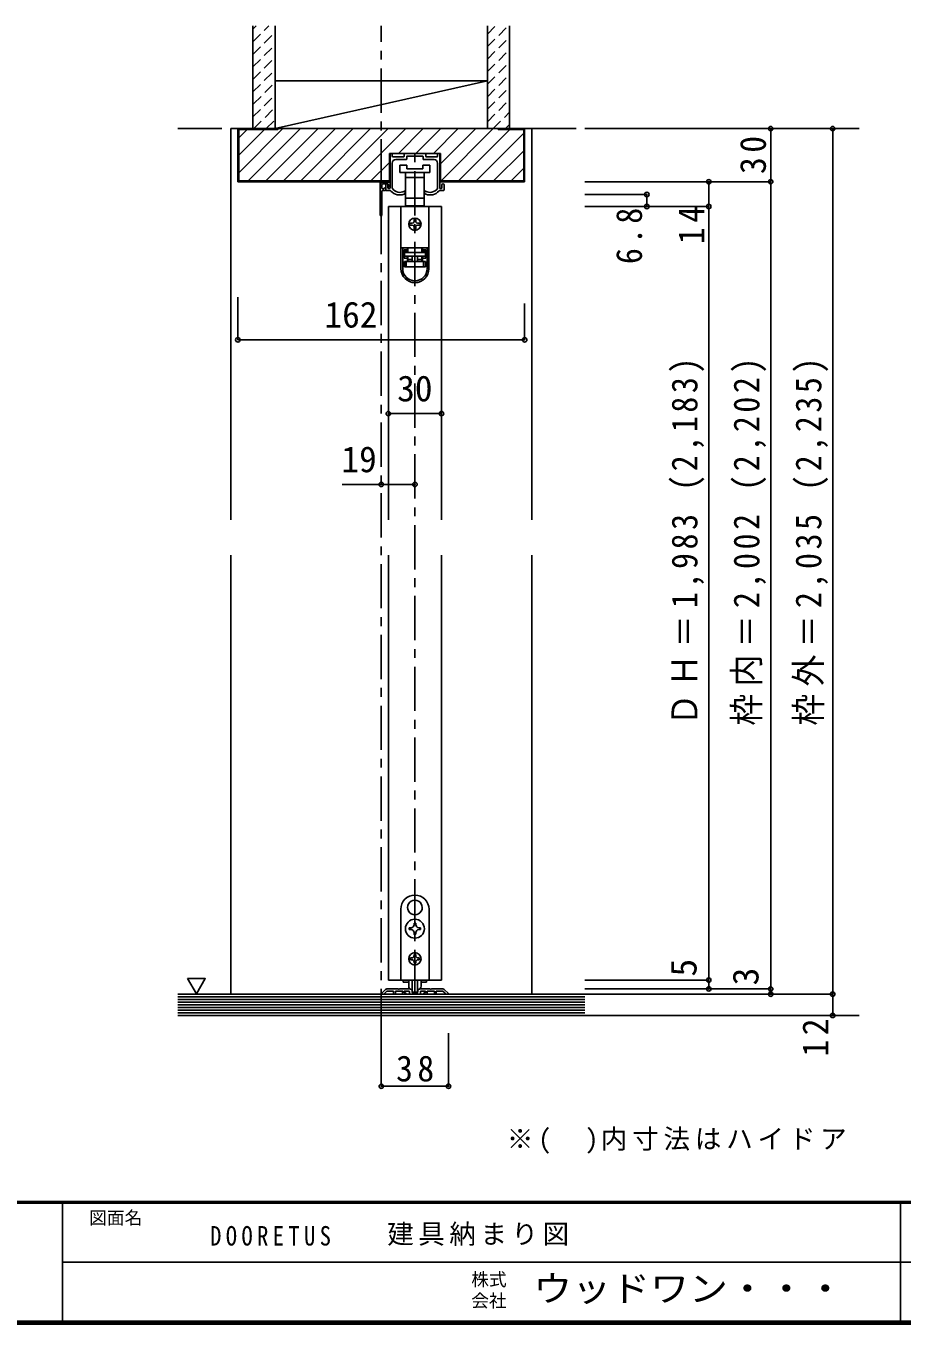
# Model space of a CAD drawing. Units: millimetres at full size, sheet at 1:5; details may follow other scales. Extents: x -973 to 977, y -718 to 696.
# Drawn here: x -19 to 476, y -701 to 32 of the extents above; entities that cross this region are included whole.
import ezdxf
from ezdxf.enums import TextEntityAlignment as Align

# ---------------------------------------------------------------- set-up
doc = ezdxf.new("R2010")
doc.units = ezdxf.units.MM
doc.header["$LTSCALE"] = 5
doc.header["$PDMODE"] = 32
doc.header["$PDSIZE"] = 2.5
doc.linetypes.add('CHAIN1', pattern=[8, 5, -1, 1, -1])
doc.linetypes.add('DASHED1', pattern=[1.8, 1.2, -0.6])
for name, color, linetype in [('0-1_通り芯', 4, 'CHAIN1'), ('0-2_柱', 3, 'Continuous'), ('0-3_仕上げ', 2, 'Continuous'), ('0-4_枠', 3, 'Continuous'), ('0-6_扉', 6, 'Continuous'), ('0-7_金物', 7, 'Continuous'), ('0-A_文字', 7, 'Continuous'), ('0-B_寸法', 7, 'Continuous'), ('0-C_ハッチ', 4, 'DASHED1'), ('F-0_補助線', 7, 'Continuous'), ('F-1_枠', 6, 'Continuous'), ('F-A_文字', 7, 'Continuous')]:
    doc.layers.add(name, color=color, linetype=linetype)
doc.styles.add('ＭＳ ゴシック', font='')
doc.styles.get('ＭＳ ゴシック').set_extended_font_data('MS Gothic')

msp = doc.modelspace()

# ---------------------------------------------------------------- linework, layer by layer
at = {"layer": '0-1_通り芯'}
for p, q in [((181.653, -536.5), (181.653, 32.5)), ((66.653, -25.5), (455.653, -25.5)), ((200.653, -514.5), (200.653, -39.5)), ((66.653, -526.5), (455.653, -526.5))]:
    msp.add_line(p, q, dxfattribs=at)
at = {"layer": '0-1_通り芯', "linetype": 'Continuous'}
msp.add_line((159.653, -226.5), (200.653, -226.5), dxfattribs=at)
at = {"layer": '0-1_通り芯', "color": 7}
for p in [(181.653, -226.5), (200.653, -226.5)]:
    msp.add_point(p, dxfattribs=at)
at = {"layer": '0-2_柱', "color": 7}
msp.add_line((121.653, -25.5), (241.653, 1.5), dxfattribs=at)
at = {"layer": '0-2_柱'}
for p, q in [((121.653, 1.5), (241.653, 1.5)), ((121.653, -25.5), (241.653, -25.5))]:
    msp.add_line(p, q, dxfattribs=at)
at = {"layer": '0-3_仕上げ'}
for p, q in [((109.153, -25.5), (109.153, 32.5)), ((121.653, -25.5), (121.653, 32.5)), ((241.653, -25.5), (241.653, 32.5)), ((254.153, -25.5), (254.153, 32.5)), ((296.653, -514.5), (66.653, -514.5)), ((296.653, -526.5), (66.653, -526.5))]:
    msp.add_line(p, q, dxfattribs=at)
at = {"layer": '0-3_仕上げ', "color": 7}
for p, q in [((296.653, -516), (66.653, -516)), ((296.653, -517.5), (66.653, -517.5)), ((296.653, -519), (66.653, -519)), ((296.653, -520.5), (66.653, -520.5)), ((296.653, -522), (66.653, -522)), ((296.653, -523.5), (66.653, -523.5)), ((296.653, -525), (66.653, -525))]:
    msp.add_line(p, q, dxfattribs=at)
at = {"layer": '0-4_枠', "color": 4}
for p, q in [((96.653, -25.5), (100.653, -25.5)), ((96.653, -25.5), (96.653, -246.5)), ((266.653, -25.5), (262.653, -25.5)), ((266.653, -246.5), (266.653, -25.5)), ((96.653, -266.5), (96.653, -514.5)), ((266.653, -514.5), (266.653, -266.5))]:
    msp.add_line(p, q, dxfattribs=at)
at = {"layer": '0-4_枠'}
for p, q in [((100.653, -55.5), (100.653, -25.5)), ((262.653, -25.5), (100.653, -25.5)), ((101.153, -55), (101.153, -26)), ((247.653, -26), (247.653, -25.5)), ((247.653, -26), (262.153, -26)), ((262.153, -55), (262.153, -26)), ((262.653, -55.5), (262.653, -25.5)), ((186.253, -55.5), (186.253, -39.5)), ((215.053, -39.5), (186.253, -39.5)), ((215.053, -55.5), (215.053, -39.5)), ((186.253, -55.5), (100.653, -55.5)), ((186.253, -55), (101.153, -55)), ((262.153, -55), (215.053, -55)), ((262.653, -55.5), (215.053, -55.5)), ((184.077, -511.793), (181.712, -514.159)), ((183.653, -513.914), (184.867, -512.7)), ((184.784, -511.5), (191.353, -511.5)), ((184.867, -512.7), (188.653, -512.7)), ((188.653, -514.2), (188.653, -512.7)), ((189.653, -514.2), (189.653, -512.7)), ((197.424, -511.5), (191.953, -511.5)), ((197.053, -512.7), (194.653, -512.7)), ((194.653, -512.7), (194.653, -513.7)), ((197.553, -513.2), (197.553, -514.2)), ((197.578, -511.524), (198.706, -511.888)), ((199.053, -512.364), (199.053, -513.4)), ((202.253, -512.364), (202.253, -513.4)), ((203.728, -511.524), (202.599, -511.888)), ((203.753, -513.2), (203.753, -514.2)), ((203.882, -511.5), (209.353, -511.5)), ((204.253, -512.7), (206.653, -512.7)), ((206.653, -512.7), (206.653, -513.7)), ((207.653, -514.2), (207.653, -512.7)), ((207.653, -512.7), (211.653, -512.7)), ((216.522, -511.5), (209.953, -511.5)), ((211.653, -514.2), (211.653, -512.7)), ((212.653, -512.7), (216.439, -512.7)), ((212.653, -514.2), (212.653, -512.7)), ((217.653, -513.914), (216.439, -512.7)), ((217.229, -511.793), (219.594, -514.159)), ((183.453, -514.5), (181.853, -514.5)), ((183.653, -514.3), (183.653, -513.914)), ((188.953, -514.5), (189.353, -514.5)), ((195.253, -514.5), (193.953, -514.5)), ((195.253, -513.7), (194.653, -513.7)), ((203.453, -514.5), (197.853, -514.5)), ((199.353, -513.7), (201.953, -513.7)), ((206.053, -513.7), (206.653, -513.7)), ((206.053, -514.5), (207.353, -514.5)), ((212.353, -514.5), (211.953, -514.5)), ((217.653, -514.3), (217.653, -513.914)), ((217.853, -514.5), (219.453, -514.5))]:
    msp.add_line(p, q, dxfattribs=at)
for points in [[(123.153, -25.5), (123.153, -26), (101.153, -26)], [(193.653, -514.2), (193.653, -512.7), (189.653, -512.7)], [(191.353, -511.5), (191.653, -511.8), (191.953, -511.5)], [(209.953, -511.5), (209.653, -511.8), (209.353, -511.5)]]:
    msp.add_lwpolyline(points, dxfattribs=at)
for centre, radius, start, end in [((184.784, -512.5), 1, 90, 135), ((197.053, -513.2), 0.5, 0, 90), ((197.424, -512), 0.5, 72.1213, 90), ((198.553, -512.364), 0.5, 0, 72.1213), ((202.753, -512.364), 0.5, 107.8787, 180), ((203.882, -512), 0.5, 90, 107.8787), ((204.253, -513.2), 0.5, 90, 180), ((216.522, -512.5), 1, 45, 90), ((181.853, -514.3), 0.2, 135, 270), ((183.453, -514.3), 0.2, 270, 0), ((188.953, -514.2), 0.3, 180, 270), ((189.353, -514.2), 0.3, 270, 0), ((193.953, -514.2), 0.3, 180, 270), ((195.253, -514.1), 0.4, 0, 90), ((195.253, -514.1), 0.4, 270, 0), ((197.853, -514.2), 0.3, 180, 270), ((199.353, -513.4), 0.3, 180, 270), ((201.953, -513.4), 0.3, 270, 0), ((203.453, -514.2), 0.3, 270, 0), ((206.053, -514.1), 0.4, 90, 180), ((206.053, -514.1), 0.4, 180, 270), ((207.353, -514.2), 0.3, 270, 0), ((211.953, -514.2), 0.3, 180, 270), ((212.353, -514.2), 0.3, 270, 0), ((217.853, -514.3), 0.2, 180, 270), ((219.453, -514.3), 0.2, 270, 45)]:
    msp.add_arc(centre, radius, start, end, dxfattribs=at)
at = {"layer": '0-6_扉'}
for p, q in [((215.653, -69.5), (185.653, -69.5)), ((185.653, -69.5), (185.653, -246.5)), ((215.653, -69.5), (215.653, -246.5)), ((185.653, -266.5), (185.653, -506.5)), ((215.653, -266.5), (215.653, -506.5)), ((215.653, -506.5), (185.653, -506.5))]:
    msp.add_line(p, q, dxfattribs=at)
at = {"layer": '0-7_金物'}
for p, q in [((186.653, -58.8), (186.653, -40)), ((187.153, -39.5), (187.353, -39.5)), ((187.853, -41), (187.853, -40)), ((188.353, -41.5), (194.003, -41.5)), ((189.853, -43), (195.703, -43)), ((194.503, -41), (194.503, -40)), ((195.003, -39.5), (206.303, -39.5)), ((196.003, -42.7), (196.003, -41.3)), ((196.303, -41), (200.353, -41)), ((200.953, -41), (205.003, -41)), ((205.303, -42.7), (205.303, -41.3)), ((211.453, -43), (205.603, -43)), ((206.803, -41), (206.803, -40)), ((212.953, -41.5), (207.303, -41.5)), ((213.453, -41), (213.453, -40)), ((214.153, -39.5), (213.953, -39.5)), ((214.653, -58.8), (214.653, -40)), ((187.853, -59.123), (187.853, -45)), ((192.153, -46.2), (192.153, -50.2)), ((196.153, -46.2), (192.153, -46.2)), ((192.153, -50.2), (200.653, -50.2)), ((195.403, -50.2), (195.403, -53.2)), ((196.153, -48.2), (196.153, -46.2)), ((205.153, -48.2), (196.153, -48.2)), ((200.653, -50.2), (209.153, -50.2)), ((205.153, -46.2), (205.153, -48.2)), ((209.153, -46.2), (205.153, -46.2)), ((205.903, -53.2), (205.903, -50.2)), ((209.153, -50.2), (209.153, -46.2)), ((213.453, -59.123), (213.453, -45)), ((181.053, -74.2), (181.053, -56.2)), ((181.553, -55.7), (186.153, -55.7)), ((182.053, -59.2), (182.053, -57.2)), ((182.553, -56.7), (185.153, -56.7)), ((184.153, -60.2), (184.153, -57.3)), ((185.353, -58.8), (185.353, -57.7)), ((185.653, -57.2), (185.653, -58.3)), ((195.403, -53.2), (195.403, -64.8)), ((195.403, -53.2), (200.653, -53.2)), ((200.653, -53.2), (205.903, -53.2)), ((205.903, -64.8), (205.903, -53.2)), ((215.953, -58.8), (215.953, -57.7)), ((217.153, -60), (217.153, -57.3)), ((182.053, -74.2), (182.053, -60.8)), ((182.353, -59.5), (183.153, -59.5)), ((182.353, -60.5), (183.853, -60.5)), ((184.653, -60.5), (186.952, -60.5)), ((186.153, -59.3), (185.853, -59.3)), ((195.153, -61.583), (195.153, -61)), ((195.403, -64.8), (195.403, -69.2)), ((200.653, -64.8), (195.403, -64.8)), ((205.903, -64.8), (200.653, -64.8)), ((205.903, -69.2), (205.903, -64.8)), ((206.153, -61.583), (206.153, -61)), ((216.653, -60.5), (214.354, -60.5)), ((215.153, -59.3), (215.453, -59.3)), ((192.753, -69.5), (192.753, -92.8)), ((208.553, -69.5), (192.753, -69.5)), ((195.403, -69.2), (196.653, -69.2)), ((204.653, -69.5), (204.653, -69.2)), ((204.653, -69.2), (205.903, -69.2)), ((208.553, -69.5), (208.553, -92.8)), ((199.153, -79), (198.153, -79)), ((198.153, -80), (199.153, -80)), ((200.153, -77), (200.153, -78)), ((201.153, -78), (201.153, -77)), ((203.153, -79), (202.153, -79)), ((202.153, -80), (203.153, -80)), ((200.153, -81), (200.153, -82)), ((201.153, -82), (201.153, -81)), ((192.753, -92.8), (192.753, -92.9)), ((208.553, -92.8), (192.753, -92.8)), ((192.753, -92.9), (192.753, -104.6)), ((193.753, -92.9), (192.753, -92.9)), ((193.753, -104.6), (193.753, -92.9)), ((196.453, -92.9), (193.753, -92.9)), ((194.553, -93.9), (196.453, -93.9)), ((194.553, -93.9), (194.553, -98.6)), ((196.453, -94.9), (194.553, -94.9)), ((196.653, -95), (194.753, -95)), ((194.753, -95), (194.753, -95.5)), ((195.753, -92.9), (195.753, -92.8)), ((196.453, -92.9), (196.453, -93.9)), ((196.453, -93.9), (196.453, -94.9)), ((196.653, -95), (196.653, -92.8)), ((204.653, -92.8), (204.653, -95)), ((206.553, -95), (204.653, -95)), ((204.853, -93.9), (204.853, -92.9)), ((207.553, -92.9), (204.853, -92.9)), ((204.853, -93.9), (206.753, -93.9)), ((205.553, -92.8), (205.553, -92.9)), ((206.553, -95.5), (206.553, -95)), ((206.753, -98.6), (206.753, -93.9)), ((208.553, -92.8), (208.553, -92.9)), ((208.553, -104.6), (208.553, -92.9)), ((196.453, -98.6), (194.553, -98.6)), ((194.753, -103.5), (194.753, -100.5)), ((194.753, -100.5), (195.753, -100.5)), ((195.753, -100.5), (195.753, -103.5)), ((195.753, -100.5), (205.553, -100.5)), ((196.453, -98.6), (196.453, -100.5)), ((196.653, -99.5), (196.653, -97.5)), ((196.653, -99.5), (199.153, -99.5)), ((196.653, -100.5), (196.653, -99.5)), ((199.153, -97.5), (199.153, -100.5)), ((202.153, -97.5), (202.153, -100.5)), ((204.653, -97.5), (204.653, -99.5)), ((204.853, -97.6), (206.753, -97.6)), ((204.853, -98.6), (204.853, -97.6)), ((204.853, -100.5), (204.853, -98.6)), ((206.753, -98.6), (204.853, -98.6)), ((205.553, -103.5), (205.553, -100.5)), ((205.553, -100.5), (206.553, -100.5)), ((206.553, -100.5), (206.553, -103.5)), ((195.753, -103.5), (194.753, -103.5)), ((205.553, -103.5), (195.753, -103.5)), ((206.553, -103.5), (205.553, -103.5)), ((200.554, -461.351), (200.653, -461.45)), ((200.752, -461.351), (200.653, -461.45)), ((192.653, -506.5), (192.653, -466.5)), ((197.011, -467.489), (197.146, -467.525)), ((197.109, -467.66), (197.146, -467.525)), ((204.295, -467.489), (204.16, -467.525)), ((204.197, -467.66), (204.16, -467.525)), ((208.653, -466.5), (208.653, -506.5)), ((200.153, -474.35), (200.153, -475.3)), ((201.153, -474.35), (200.153, -474.35)), ((201.153, -475.3), (201.153, -474.35)), ((198.453, -477), (197.503, -477)), ((197.503, -477), (197.503, -478)), ((197.503, -478), (198.453, -478)), ((201.153, -480.65), (201.153, -479.7)), ((203.803, -477), (202.853, -477)), ((202.853, -478), (203.803, -478)), ((203.803, -478), (203.803, -477)), ((198.853, -494), (198.253, -494)), ((198.253, -494), (198.253, -495)), ((198.253, -495), (198.853, -495)), ((200.153, -492.1), (201.153, -492.1)), ((200.153, -492.1), (200.153, -492.7)), ((200.153, -496.3), (200.153, -496.9)), ((201.153, -496.9), (200.153, -496.9)), ((201.153, -492.1), (201.153, -492.7)), ((201.153, -496.3), (201.153, -496.9)), ((202.453, -494), (203.053, -494)), ((208.653, -506.5), (192.653, -506.5)), ((194.053, -506.5), (194.053, -507.7)), ((194.053, -507.7), (197.185, -507.7)), ((197.153, -509.921), (197.153, -506.5)), ((199.153, -506.5), (199.153, -513.121)), ((202.153, -506.5), (202.153, -513.112)), ((204.121, -507.7), (207.253, -507.7)), ((204.153, -509.921), (204.153, -506.5)), ((207.253, -506.5), (207.253, -507.7)), ((201.853, -513.421), (199.453, -513.421))]:
    msp.add_line(p, q, dxfattribs=at)
for points in [[(200.953, -41), (200.653, -40.7), (200.353, -41)], [(204.653, -69.2), (196.653, -69.2), (196.653, -69.5)], [(206.753, -94.9), (204.853, -94.9), (204.853, -93.9)], [(208.553, -92.9), (207.553, -92.9), (207.553, -104.6)], [(194.553, -97.6), (196.453, -97.6), (196.453, -98.6)], [(202.153, -99.5), (204.653, -99.5), (204.653, -100.5)], [(200.153, -479.7), (200.153, -480.65), (201.153, -480.65)], [(203.053, -494), (203.053, -495), (202.453, -495)]]:
    msp.add_lwpolyline(points, dxfattribs=at)
msp.add_lwpolyline([(206.553, -97.5), (194.753, -97.5), (194.753, -95.5), (206.553, -95.5)], close=True, dxfattribs=at)
for centre, radius in [((200.653, -79.5), 3.5), ((200.653, -477.5), 5.35), ((200.653, -494.5), 3.5)]:
    msp.add_circle(centre, radius, dxfattribs=at)
for centre, radius, start, end in [((187.153, -40), 0.5, 90, 180), ((187.353, -40), 0.5, 0, 90), ((188.353, -41), 0.5, 180, 270), ((189.853, -45), 2, 90, 180), ((194.003, -41), 0.5, 270, 0), ((195.003, -40), 0.5, 90, 180), ((195.703, -42.7), 0.3, 270, 0), ((196.303, -41.3), 0.3, 90, 180), ((205.003, -41.3), 0.3, 0, 90), ((205.603, -42.7), 0.3, 180, 270), ((206.303, -40), 0.5, 0, 90), ((207.303, -41), 0.5, 180, 270), ((211.453, -45), 2, 0, 90), ((212.953, -41), 0.5, 270, 0), ((213.953, -40), 0.5, 90, 180), ((214.153, -40), 0.5, 0, 90), ((181.553, -56.2), 0.5, 90, 180), ((182.553, -57.2), 0.5, 90, 180), ((184.753, -57.3), 0.6, 0, 180), ((185.153, -57.2), 0.5, 0, 90), ((185.353, -57.5), 0.2, 270, 90), ((185.653, -58.5), 0.2, 90, 270), ((186.153, -56.2), 0.5, 0, 90), ((215.953, -57.5), 0.2, 90, 270), ((216.553, -57.3), 0.6, 0, 180), ((182.353, -59.2), 0.3, 180, 270), ((182.353, -60.8), 0.3, 90, 180), ((183.653, -59.5), 0.5, 0, 180), ((183.853, -60.2), 0.3, 270, 0), ((184.653, -60), 0.5, 180, 270.00019), ((185.853, -58.8), 0.5, 180, 270), ((186.153, -58.7), 0.5, 180, 0), ((186.153, -58.8), 0.5, 270, 0), ((188.653, -59.448), 2, 211.73927, 220.92587), ((192.053, -56.5), 6.5, 220.92587, 292.44644), ((188.153, -59.123), 0.3, 180, 213.92311), ((192.053, -56.5), 5, 213.92311, 301.89079), ((194.153, -61.583), 1, 292.44644, 0), ((194.853, -61), 0.3, 0, 121.89079), ((206.453, -61), 0.3, 58.10921, 180), ((207.153, -61.583), 1, 180, 247.55356), ((209.253, -56.5), 5, 238.10921, 326.07689), ((209.253, -56.5), 6.5, 247.55356, 319.07413), ((213.153, -59.123), 0.3, 326.07689, 0), ((212.653, -59.448), 2, 319.07413, 328.26073), ((215.153, -58.8), 0.5, 180, 270), ((215.453, -58.8), 0.5, 270, 0), ((216.653, -60), 0.5, 269.99981, 0), ((181.553, -74.2), 0.5, 180, 0), ((198.153, -79.5), 0.5, 90, 180), ((198.153, -79.5), 0.5, 180, 270), ((199.153, -78), 1, 270, 0), ((199.153, -81), 1, 0, 90), ((200.653, -77), 0.5, 90, 180), ((200.653, -77), 0.5, 0, 90), ((202.153, -78), 1, 180, 270), ((202.153, -81), 1, 90, 180), ((203.153, -79.5), 0.5, 0, 90), ((203.153, -79.5), 0.5, 270, 0), ((200.653, -82), 0.5, 180, 270), ((200.653, -82), 0.5, 270, 0), ((200.653, -104.6), 7.9, 180, 0), ((200.653, -104.6), 6.9, 180, 0), ((200.653, -466.5), 8, 0, 180), ((200.653, -465.5), 4.15, 91.3645, 208.6355), ((200.653, -465.5), 4.15, 331.3645, 88.6355), ((200.653, -465.5), 4.15, 211.3645, 328.6355), ((198.453, -475.3), 1.7, 270, 0), ((202.853, -475.3), 1.7, 180, 270), ((198.453, -479.7), 1.7, 0, 90), ((202.853, -479.7), 1.7, 90, 180), ((198.853, -492.7), 1.3, 270, 0), ((198.853, -496.3), 1.3, 0, 90), ((202.453, -492.7), 1.3, 180, 270), ((202.453, -496.3), 1.3, 90, 180), ((199.153, -509.921), 2, 180, 264.78409), ((198.953, -512.112), 0.2, 0, 84.78409), ((199.453, -513.121), 0.3, 180, 270), ((201.853, -513.121), 0.3, 270, 0), ((202.353, -512.112), 0.2, 95.21591, 180), ((202.153, -509.921), 2, 275.21591, 0)]:
    msp.add_arc(centre, radius, start, end, dxfattribs=at)
at = {"layer": '0-A_文字'}
msp.add_line((72.217, -505.686), (77.217, -514.347), dxfattribs=at)
msp.add_lwpolyline([(72.217, -505.686), (82.217, -505.686), (77.217, -514.347)], dxfattribs=at)
at = {"layer": '0-B_寸法', "color": 4}
for p, q in [((436.653, -25.5), (296.653, -25.5)), ((401.653, -25.5), (401.653, -55.5)), ((436.653, -514.5), (436.653, -25.5)), ((401.653, -55.5), (296.653, -55.5)), ((366.653, -55.5), (366.653, -69.5)), ((401.653, -511.5), (401.653, -55.5)), ((331.653, -62.7), (296.653, -62.7)), ((331.653, -62.7), (331.653, -69.5)), ((366.653, -69.5), (296.653, -69.5)), ((366.653, -69.5), (366.653, -506.5)), ((100.653, -144.804), (100.653, -120.746)), ((262.653, -144.804), (262.653, -124.246)), ((100.653, -144.804), (262.653, -144.804)), ((185.653, -186.5), (215.653, -186.5)), ((366.653, -506.5), (296.653, -506.5)), ((401.653, -511.5), (296.653, -511.5)), ((366.653, -506.5), (366.653, -511.5)), ((401.653, -514.5), (401.653, -511.5)), ((436.653, -514.5), (296.653, -514.5)), ((436.653, -526.5), (436.653, -514.5)), ((436.653, -526.5), (296.653, -526.5)), ((181.653, -566.5), (181.653, -536.5)), ((219.653, -566.5), (219.653, -536.5)), ((219.653, -566.5), (181.653, -566.5))]:
    msp.add_line(p, q, dxfattribs=at)
at = {"layer": '0-B_寸法'}
for p in [(401.653, -25.5), (436.653, -25.5), (366.653, -55.5), (401.653, -55.5), (331.653, -62.7), (331.653, -69.5), (366.653, -69.5), (100.653, -144.804), (262.653, -144.804), (185.653, -186.5), (215.653, -186.5), (366.653, -506.5), (366.653, -511.5), (401.653, -511.5), (401.653, -514.5), (436.653, -514.5), (436.653, -526.5), (181.653, -566.5), (219.653, -566.5)]:
    msp.add_point(p, dxfattribs=at)
at = {"layer": '0-C_ハッチ'}
for p, q in [((109.181, 23.534), (118.147, 32.5)), ((109.181, 30.605), (111.076, 32.5)), ((241.653, 20.826), (253.327, 32.5)), ((241.653, 27.897), (246.256, 32.5)), ((109.181, 16.463), (121.681, 28.963)), ((241.653, 13.754), (254.153, 26.254)), ((109.181, 9.392), (121.681, 21.892)), ((109.181, 2.321), (121.681, 14.821)), ((241.653, 6.683), (254.153, 19.183)), ((109.181, -4.751), (121.681, 7.749)), ((241.653, -0.388), (254.153, 12.112)), ((109.503, -11.5), (121.681, 0.678)), ((241.653, -7.459), (254.153, 5.041)), ((109.153, -18.921), (121.681, -6.393)), ((241.653, -14.53), (254.153, -2.03)), ((109.645, -25.5), (121.681, -13.464)), ((241.653, -21.601), (254.153, -9.101)), ((116.716, -25.5), (121.681, -20.535)), ((244.825, -25.5), (254.153, -16.172)), ((251.896, -25.5), (254.153, -23.243))]:
    msp.add_line(p, q, dxfattribs=at)
at = {"layer": '0-C_ハッチ', "linetype": 'Continuous'}
for p, q in [((101.153, -50.486), (126.139, -25.5)), ((101.153, -40.587), (115.739, -26)), ((101.153, -30.687), (105.84, -26)), ((106.538, -55), (136.038, -25.5)), ((116.438, -55), (145.938, -25.5)), ((126.337, -55), (155.837, -25.5)), ((165.737, -25.5), (136.237, -55)), ((175.636, -25.5), (146.136, -55)), ((156.036, -55), (185.536, -25.5)), ((165.935, -55), (195.435, -25.5)), ((191.335, -39.5), (205.335, -25.5)), ((201.234, -39.5), (215.234, -25.5)), ((211.134, -39.5), (225.134, -25.5)), ((215.053, -45.48), (235.033, -25.5)), ((215.433, -55), (244.933, -25.5)), ((225.332, -55), (254.332, -26)), ((235.232, -55), (262.153, -28.079)), ((245.131, -55), (262.153, -37.978)), ((175.835, -55), (186.253, -44.582)), ((255.031, -55), (262.153, -47.878)), ((185.734, -55), (186.253, -54.481))]:
    msp.add_line(p, q, dxfattribs=at)
at = {"layer": 'F-1_枠'}
for p, q in [((976.653, -631.667), (-973.347, -631.667)), ((976.653, -632.5), (-973.347, -632.5)), ((1.653, -632.5), (1.653, -699.167)), ((474.986, -632.5), (474.986, -699.167)), ((1.653, -665.833), (974.986, -665.834)), ((976.653, -699.167), (-973.347, -699.167)), ((976.653, -700), (-973.347, -700)), ((976.653, -700.833), (-973.347, -700.833))]:
    msp.add_line(p, q, dxfattribs=at)

# ---------------------------------------------------------------- texts
at = {"layer": '0-1_通り芯', "color": 7, "style": 'ＭＳ ゴシック'}
msp.add_text('19', height=14.66, dxfattribs=at).set_placement((159.153, -224), align=Align.BOTTOM_LEFT)
at = {"layer": '0-A_文字', "insert": (252.592, -604.63), "char_height": 11, "attachment_point": 7, "style": 'ＭＳ ゴシック'}
msp.add_mtext('\\T1.18;※(\u3000)内寸法はハイドア', dxfattribs=at)
at = {"layer": '0-B_寸法', "style": 'ＭＳ ゴシック'}
for s, p in [('162', (149.587, -142.304)), ('30', (190.653, -184))]:
    msp.add_text(s, height=14.66, dxfattribs=at).set_placement(p, align=Align.BOTTOM_LEFT)
for s, p in [('5', (364.153, -504.5)), ('3', (399.153, -509.5))]:
    msp.add_text(s, height=14.66, rotation=90, dxfattribs=at).set_placement(p, align=Align.BOTTOM_LEFT)
at = {"layer": '0-B_寸法', "char_height": 14.66, "attachment_point": 7, "rotation": 90, "style": 'ＭＳ ゴシック'}
for s, insert in [('\\T1.27;\\W0.95;30', (399.153, -51.125)), ('\\T1.27;\\W0.9;6.8', (329.153, -102)), ('\\T1.27;\\W0.95;14', (364.153, -90.75)), ('\\T1.23;\\W0.9;ＤＨ＝1,983\\~(2,183)', (364.153, -362.75)), ('\\T1.23;\\W0.9;枠内＝2,002\\~(2,202)', (399.153, -362.75)), ('\\T1.23;\\W0.9;枠外＝2,035\\~(2,235)', (434.153, -362.75)), ('\\T1.27;\\W0.95;12', (434.153, -549.75))]:
    msp.add_mtext(s, dxfattribs=dict(at, insert=insert))
at = {"layer": '0-B_寸法', "insert": (190.028, -564), "char_height": 14.66, "attachment_point": 7, "style": 'ＭＳ ゴシック'}
msp.add_mtext('\\T1.27;\\W0.95;38', dxfattribs=at)
at = {"layer": 'F-0_補助線', "char_height": 11, "attachment_point": 7, "style": 'ＭＳ ゴシック'}
for s, insert in [('\\T1.39;\\W0.85;DOORETUS', (84.986, -656.667)), ('\\T1.17;建具納まり図', (184.986, -656.667))]:
    msp.add_mtext(s, dxfattribs=dict(at, insert=insert))
at = {"layer": 'F-A_文字', "style": 'ＭＳ ゴシック'}
for s, p in [('図面名', (16.653, -646.667)), ('株式', (232.486, -681.5)), ('会社', (232.486, -693.5))]:
    msp.add_text(s, height=7.331, dxfattribs=at).set_placement(p, align=Align.BOTTOM_LEFT)
at = {"layer": 'F-A_文字', "style": 'ＭＳ ゴシック', "width": 1.1}
msp.add_text('ウッドワン・・・', height=14.66, dxfattribs=at).set_placement((267.486, -692.5), align=Align.BOTTOM_LEFT)

doc.saveas('drawing.dxf')
